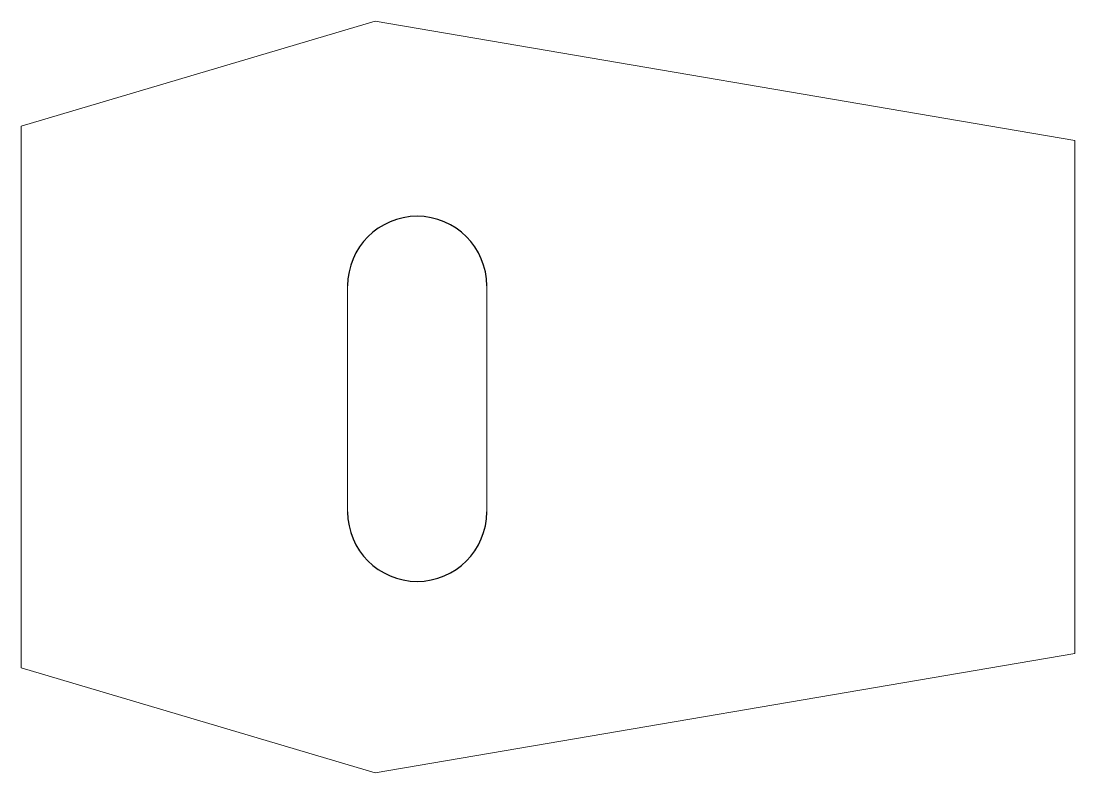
# Model space of a CAD drawing. Header units: millimetres. Extents: x 3213.5 to 3239.3, y 1455.2 to 1473.7.
import ezdxf

# ---------------------------------------------------------------- set-up
doc = ezdxf.new("R2010")
doc.units = ezdxf.units.MM

msp = doc.modelspace()

# ---------------------------------------------------------------- linework, layer by layer
at = {"lineweight": 20}
for p, q in [((3213.484, 1471.123), (3222.172, 1473.706)), ((3222.172, 1473.706), (3239.346, 1470.776)), ((3213.484, 1457.83), (3213.484, 1471.123)), ((3239.346, 1470.776), (3239.346, 1458.177)), ((3221.497, 1467.205), (3221.497, 1461.658)), ((3224.914, 1461.658), (3224.914, 1467.205)), ((3222.172, 1455.247), (3239.346, 1458.177)), ((3213.484, 1457.83), (3222.172, 1455.247))]:
    msp.add_line(p, q, dxfattribs=at)
for centre, start, end in [((3223.205, 1467.205), 0, 180), ((3223.205, 1461.658), 180, 0)]:
    msp.add_arc(centre, 1.708, start, end)

doc.saveas('drawing.dxf')
